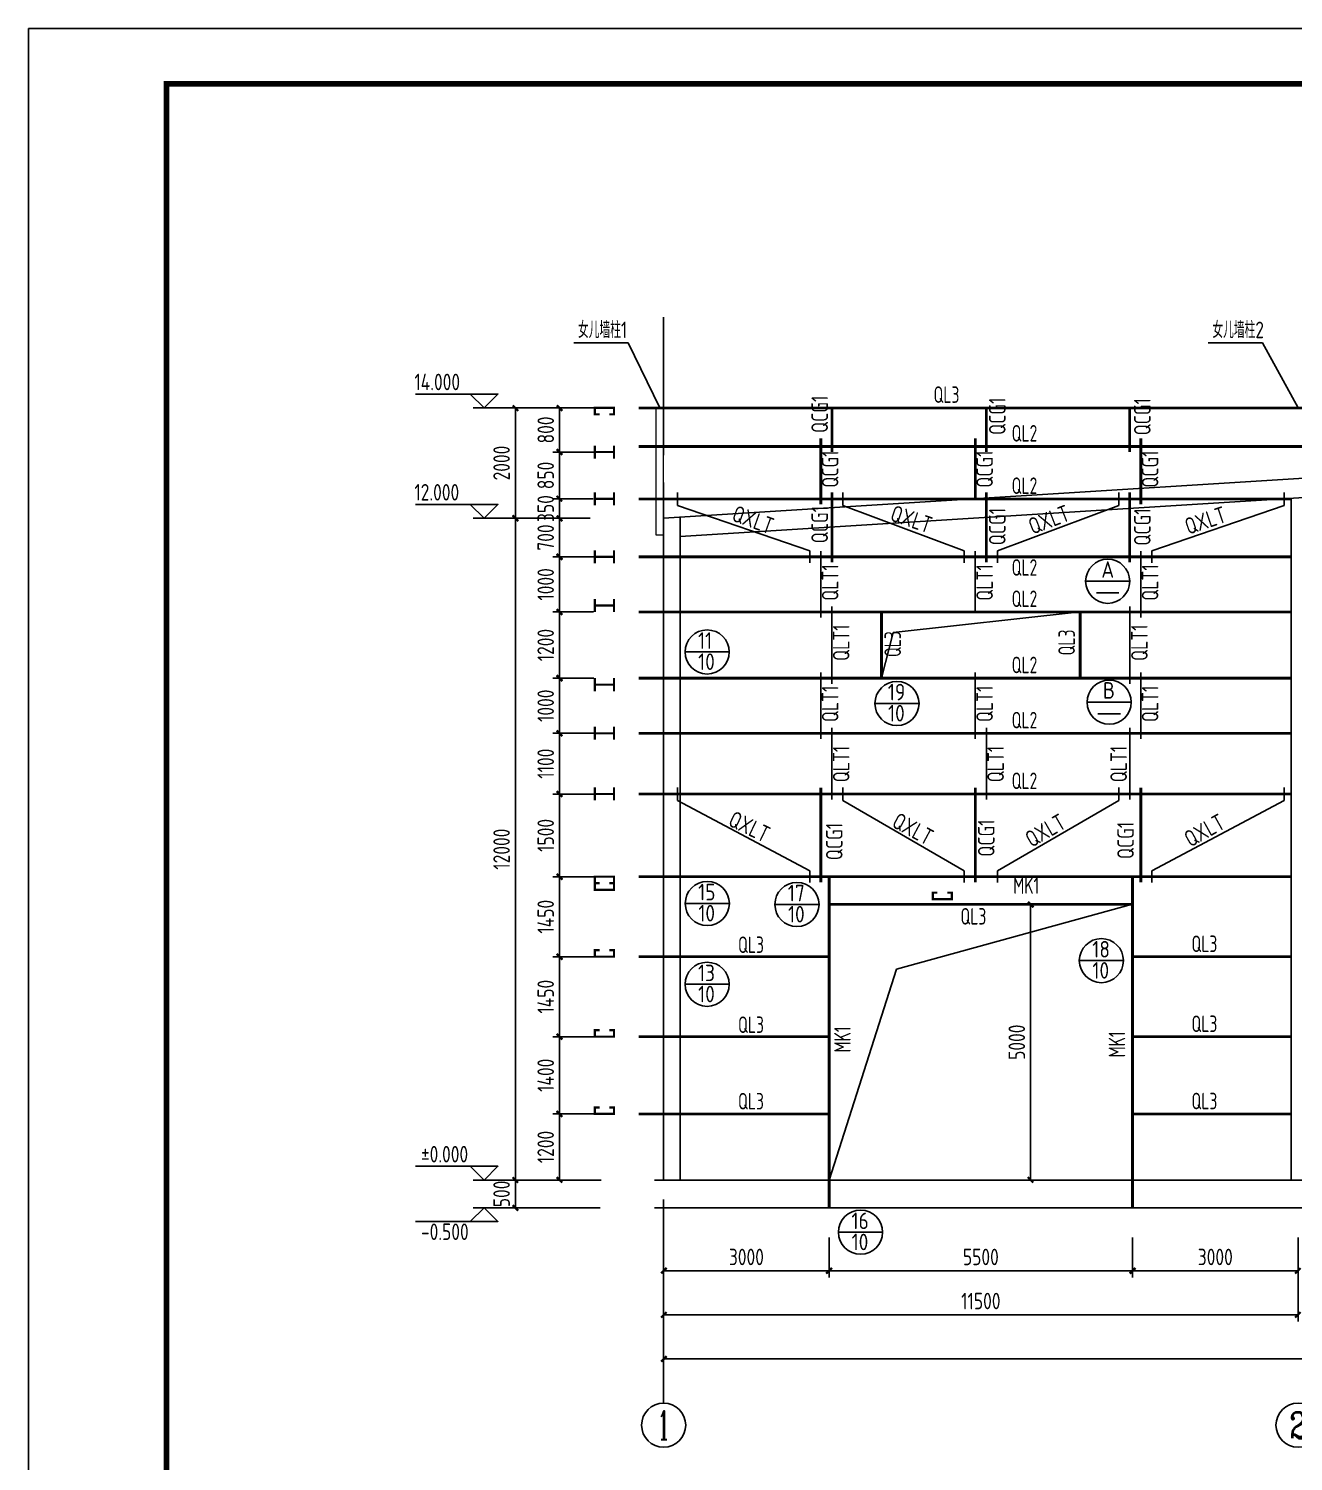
# Model space of a CAD drawing. Header units: millimetres. Extents: x 866309 to 879639, y 39442 to 44891.
# Drawn here: x 874148.2 to 874377.5, y 39782.9 to 40042.6 of the extents above; entities that cross this region are included whole.
import ezdxf
from ezdxf.enums import TextEntityAlignment as Align

# ---------------------------------------------------------------- set-up
doc = ezdxf.new("R2010")
doc.units = ezdxf.units.MM
doc.header["$LTSCALE"] = 1000
doc.header["$MEASUREMENT"] = 0
doc.linetypes.add('CENTER', pattern=[2, 1.25, -0.25, 0.25, -0.25])
doc.linetypes.add('DOTE', pattern=[2.42, 2, -0.2, 0.02, -0.2])
for name, color, linetype in [('1307', 7, 'Continuous'), ('1530', 253, 'Continuous'), ('1534', 7, 'Continuous'), ('AXIS', 3, 'Continuous'), ('AXIS_TEXT', 7, 'Continuous'), ('DIM', 7, 'Continuous'), ('DOTE', 1, 'DOTE'), ('M_Prof', 2, 'Continuous'), ('标注', 7, 'Continuous'), ('梁', 4, 'Continuous'), ('檩条', 34, 'Continuous'), ('索引符号标注', 253, 'Continuous')]:
    doc.layers.add(name, color=color, linetype=linetype)
doc.layers.add('零部件', color=3, linetype='Continuous', lineweight=5)
doc.styles.add('_TCH_AXIS', font='COMPLEX', dxfattribs={"bigfont": 'GBCBIG'})
doc.styles.add('COMPLEX', font='COMPLEX')
doc.styles.add('GBHZ', font='gbenor.shx', dxfattribs={"width": 0.9, "bigfont": 'gbcbig.shx'})
doc.dimstyles.new('Y100', dxfattribs={"dimscale": 0, "dimtxt": 3, "dimasz": 0.01, "dimexe": 1.2, "dimexo": 2, "dimgap": 1, "dimtad": 1, "dimdec": 0, "dimlfac": 100, "dimzin": 0, "dimdsep": 46, "dimtxsty": 'GBHZ', "dimblk": 'DX', "dimcen": 0.09, "dimdle": 1, "dimclrd": 7, "dimclre": 7, "dimclrt": 7, "dimadec": 0, "dimazin": 0, "dimtfac": 1, "dimtdec": 0, "dimtix": 1, "dimtmove": 2, "dimatfit": 3, "dimldrblk": 'DX', "dimfxl": 0, "dimtolj": 1, "dimtzin": 0, "dimarcsym": 0})

# ---------------------------------------------------------------- blocks, each defined once
blk = doc.blocks.new('DX')
at = {"color": 0, "linetype": 'ByBlock', "const_width": 40}
blk.add_lwpolyline([(-54, -51), (46, 49)], dxfattribs=at)
blk = doc.blocks.new('*D14')
at = {"layer": 'Defpoints', "color": 0, "transparency": 16777216}
for p in [(874319.44, 39883.87), (874329.85, 39883.87), (874319.44, 39833.87)]:
    blk.add_point(p, dxfattribs=at)
at = {"layer": '标注', "color": 7, "lineweight": -2, "transparency": 16777216}
for p, q in [((874321.44, 39883.87), (874331.05, 39883.87)), ((874329.85, 39833.88), (874329.85, 39883.86)), ((874321.44, 39833.87), (874331.05, 39833.87))]:
    blk.add_line(p, q, dxfattribs=at)
at = {"layer": '标注', "color": 7, "lineweight": -2, "transparency": 16777216, "xscale": 0.01, "yscale": 0.01, "zscale": 0.01}
for p, rotation in [((874329.85, 39883.87), 90), ((874329.85, 39833.87), 270)]:
    blk.add_blockref('DX', p, dxfattribs=dict(at, rotation=rotation))
at = {"layer": '标注', "color": 7, "transparency": 16777216, "insert": (874327.35, 39858.87), "char_height": 3, "attachment_point": 5, "rotation": 90, "style": 'GBHZ'}
blk.add_mtext('\\A1;5000', dxfattribs=at)
blk = doc.blocks.new('_AXISO')
blk.add_circle((0, 0), 0.5)
at = {"layer": 'AXIS_TEXT', "style": 'COMPLEX', "width": 1.041667}
blk.add_attdef('A', text='', height=0.56, dxfattribs=at).set_placement((-0.25, -0.28), (0.25, -0.28), align=Align.FIT)
blk = doc.blocks.new('*D3225')
at = {"layer": 'Defpoints', "color": 0, "transparency": 16777216}
for p in [(874263.33, 39825.44), (874378.33, 39825.44), (874378.33, 39809.44)]:
    blk.add_point(p, dxfattribs=at)
at = {"layer": 'dim', "color": 7, "lineweight": -2, "transparency": 16777216}
for p, q in [((874263.33, 39823.44), (874263.33, 39808.24)), ((874378.33, 39823.44), (874378.33, 39808.24)), ((874263.34, 39809.44), (874378.32, 39809.44))]:
    blk.add_line(p, q, dxfattribs=at)
at = {"layer": 'dim', "color": 7, "lineweight": -2, "transparency": 16777216, "xscale": 0.01, "yscale": 0.01, "zscale": 0.01, "rotation": 180}
blk.add_blockref('DX', (874263.33, 39809.44), dxfattribs=at)
at = {"layer": 'dim', "color": 7, "lineweight": -2, "transparency": 16777216, "xscale": 0.01, "yscale": 0.01, "zscale": 0.01}
blk.add_blockref('DX', (874378.33, 39809.44), dxfattribs=at)
at = {"layer": 'dim', "color": 7, "transparency": 16777216, "insert": (874320.83, 39811.94), "char_height": 3, "attachment_point": 5, "style": 'GBHZ'}
blk.add_mtext('\\A1;11500', dxfattribs=at)
blk = doc.blocks.new('*D3231')
at = {"layer": 'Defpoints', "color": 0, "transparency": 16777216}
for p in [(874263.33, 39825.44), (874742.33, 39825.44), (874263.33, 39801.44)]:
    blk.add_point(p, dxfattribs=at)
at = {"layer": 'dim', "color": 7, "lineweight": -2, "transparency": 16777216}
for p, q in [((874263.33, 39823.44), (874263.33, 39800.24)), ((874742.33, 39823.44), (874742.33, 39800.24)), ((874742.32, 39801.44), (874263.34, 39801.44))]:
    blk.add_line(p, q, dxfattribs=at)
at = {"layer": 'dim', "color": 7, "lineweight": -2, "transparency": 16777216, "xscale": 0.01, "yscale": 0.01, "zscale": 0.01, "rotation": 180}
blk.add_blockref('DX', (874263.33, 39801.44), dxfattribs=at)
at = {"layer": 'dim', "color": 7, "lineweight": -2, "transparency": 16777216, "xscale": 0.01, "yscale": 0.01, "zscale": 0.01}
blk.add_blockref('DX', (874742.33, 39801.44), dxfattribs=at)
at = {"layer": 'dim', "color": 7, "transparency": 16777216, "insert": (874502.83, 39803.94), "char_height": 3, "attachment_point": 5, "style": 'GBHZ'}
blk.add_mtext('\\A1;47000', dxfattribs=at)
blk = doc.blocks.new('*D3208')
at = {"layer": 'Defpoints', "color": 0, "transparency": 16777216}
for p in [(874251.99, 39953.87), (874236.45, 39833.87), (874253.99, 39833.87)]:
    blk.add_point(p, dxfattribs=at)
at = {"layer": 'dim', "color": 7, "lineweight": -2, "transparency": 16777216}
for p, q in [((874249.99, 39953.87), (874235.25, 39953.87)), ((874236.45, 39953.86), (874236.45, 39833.88)), ((874251.99, 39833.87), (874235.25, 39833.87))]:
    blk.add_line(p, q, dxfattribs=at)
at = {"layer": 'dim', "color": 7, "lineweight": -2, "transparency": 16777216, "xscale": 0.01, "yscale": 0.01, "zscale": 0.01}
for p, rotation in [((874236.45, 39953.87), 90), ((874236.45, 39833.87), 270)]:
    blk.add_blockref('DX', p, dxfattribs=dict(at, rotation=rotation))
at = {"layer": 'dim', "color": 7, "transparency": 16777216, "insert": (874233.95, 39893.87), "char_height": 3, "attachment_point": 5, "rotation": 90, "style": 'GBHZ'}
blk.add_mtext('\\A1;12000', dxfattribs=at)
blk = doc.blocks.new('*D3813')
at = {"layer": 'Defpoints', "color": 0, "transparency": 16777216}
for p in [(874236.45, 39833.87), (874253.99, 39833.87), (874253.82, 39828.87)]:
    blk.add_point(p, dxfattribs=at)
at = {"layer": 'dim', "color": 7, "lineweight": -2, "transparency": 16777216}
for p, q in [((874251.99, 39833.87), (874235.25, 39833.87)), ((874236.45, 39833.88), (874236.45, 39833.89)), ((874236.45, 39828.87), (874236.45, 39833.87)), ((874251.82, 39828.87), (874235.25, 39828.87)), ((874236.45, 39828.86), (874236.45, 39828.85))]:
    blk.add_line(p, q, dxfattribs=at)
at = {"layer": 'dim', "color": 7, "lineweight": -2, "transparency": 16777216, "xscale": 0.01, "yscale": 0.01, "zscale": 0.01}
for p, rotation in [((874236.45, 39833.87), 270), ((874236.45, 39828.87), 90)]:
    blk.add_blockref('DX', p, dxfattribs=dict(at, rotation=rotation))
at = {"layer": 'dim', "color": 7, "transparency": 16777216, "insert": (874233.95, 39831.37), "char_height": 3, "attachment_point": 5, "rotation": 90, "style": 'GBHZ'}
blk.add_mtext('\\A1;500', dxfattribs=at)
blk = doc.blocks.new('*D3814')
at = {"layer": 'Defpoints', "color": 0, "transparency": 16777216}
for p in [(874236.45, 39973.87), (874253.99, 39973.87), (874251.99, 39953.87)]:
    blk.add_point(p, dxfattribs=at)
at = {"layer": 'dim', "color": 7, "lineweight": -2, "transparency": 16777216}
for p, q in [((874251.99, 39973.87), (874235.25, 39973.87)), ((874236.45, 39953.88), (874236.45, 39973.86)), ((874249.99, 39953.87), (874235.25, 39953.87))]:
    blk.add_line(p, q, dxfattribs=at)
at = {"layer": 'dim', "color": 7, "lineweight": -2, "transparency": 16777216, "xscale": 0.01, "yscale": 0.01, "zscale": 0.01}
for p, rotation in [((874236.45, 39973.87), 90), ((874236.45, 39953.87), 270)]:
    blk.add_blockref('DX', p, dxfattribs=dict(at, rotation=rotation))
at = {"layer": 'dim', "color": 7, "transparency": 16777216, "insert": (874233.95, 39963.87), "char_height": 3, "attachment_point": 5, "rotation": 90, "style": 'GBHZ'}
blk.add_mtext('\\A1;2000', dxfattribs=at)
blk = doc.blocks.new('*D3815')
at = {"layer": 'Defpoints', "color": 0, "transparency": 16777216}
for p in [(874253.23, 39973.87), (874244.46, 39965.87), (874253.23, 39965.87)]:
    blk.add_point(p, dxfattribs=at)
at = {"layer": '标注', "color": 7, "lineweight": -2, "transparency": 16777216}
for p, q in [((874251.23, 39973.87), (874243.26, 39973.87)), ((874244.46, 39973.86), (874244.46, 39965.88)), ((874251.23, 39965.87), (874243.26, 39965.87))]:
    blk.add_line(p, q, dxfattribs=at)
at = {"layer": '标注', "color": 7, "lineweight": -2, "transparency": 16777216, "xscale": 0.01, "yscale": 0.01, "zscale": 0.01}
for p, rotation in [((874244.46, 39973.87), 90), ((874244.46, 39965.87), 270)]:
    blk.add_blockref('DX', p, dxfattribs=dict(at, rotation=rotation))
at = {"layer": '标注', "color": 7, "transparency": 16777216, "insert": (874241.96, 39969.87), "char_height": 3, "attachment_point": 5, "rotation": 90, "style": 'GBHZ'}
blk.add_mtext('\\A1;800', dxfattribs=at)
blk = doc.blocks.new('*D3818')
at = {"layer": 'Defpoints', "color": 0, "transparency": 16777216}
for p in [(874244.45, 39845.87), (874252.65, 39845.87), (874252.65, 39833.87)]:
    blk.add_point(p, dxfattribs=at)
at = {"layer": '标注', "color": 7, "lineweight": -2, "transparency": 16777216}
for p, q in [((874250.65, 39845.87), (874243.25, 39845.87)), ((874244.45, 39833.88), (874244.45, 39845.86)), ((874250.65, 39833.87), (874243.25, 39833.87))]:
    blk.add_line(p, q, dxfattribs=at)
at = {"layer": '标注', "color": 7, "lineweight": -2, "transparency": 16777216, "xscale": 0.01, "yscale": 0.01, "zscale": 0.01}
for p, rotation in [((874244.45, 39845.87), 90), ((874244.45, 39833.87), 270)]:
    blk.add_blockref('DX', p, dxfattribs=dict(at, rotation=rotation))
at = {"layer": '标注', "color": 7, "transparency": 16777216, "insert": (874241.95, 39839.87), "char_height": 3, "attachment_point": 5, "rotation": 90, "style": 'GBHZ'}
blk.add_mtext('\\A1;1200', dxfattribs=at)
blk = doc.blocks.new('*D3819')
at = {"layer": 'Defpoints', "color": 0, "transparency": 16777216}
for p in [(874252.65, 39859.87), (874244.45, 39845.87), (874252.65, 39845.87)]:
    blk.add_point(p, dxfattribs=at)
at = {"layer": '标注', "color": 7, "lineweight": -2, "transparency": 16777216}
for p, q in [((874250.65, 39859.87), (874243.25, 39859.87)), ((874244.45, 39859.86), (874244.45, 39845.88)), ((874250.65, 39845.87), (874243.25, 39845.87))]:
    blk.add_line(p, q, dxfattribs=at)
at = {"layer": '标注', "color": 7, "lineweight": -2, "transparency": 16777216, "xscale": 0.01, "yscale": 0.01, "zscale": 0.01}
for p, rotation in [((874244.45, 39859.87), 90), ((874244.45, 39845.87), 270)]:
    blk.add_blockref('DX', p, dxfattribs=dict(at, rotation=rotation))
at = {"layer": '标注', "color": 7, "transparency": 16777216, "insert": (874241.95, 39852.87), "char_height": 3, "attachment_point": 5, "rotation": 90, "style": 'GBHZ'}
blk.add_mtext('\\A1;1400', dxfattribs=at)
blk = doc.blocks.new('*D3820')
at = {"layer": 'Defpoints', "color": 0, "transparency": 16777216}
for p in [(874244.45, 39888.87), (874252.65, 39888.87), (874252.65, 39874.37)]:
    blk.add_point(p, dxfattribs=at)
at = {"layer": '标注', "color": 7, "lineweight": -2, "transparency": 16777216}
for p, q in [((874250.65, 39888.87), (874243.25, 39888.87)), ((874244.45, 39874.38), (874244.45, 39888.86)), ((874250.65, 39874.37), (874243.25, 39874.37))]:
    blk.add_line(p, q, dxfattribs=at)
at = {"layer": '标注', "color": 7, "lineweight": -2, "transparency": 16777216, "xscale": 0.01, "yscale": 0.01, "zscale": 0.01}
for p, rotation in [((874244.45, 39888.87), 90), ((874244.45, 39874.37), 270)]:
    blk.add_blockref('DX', p, dxfattribs=dict(at, rotation=rotation))
at = {"layer": '标注', "color": 7, "transparency": 16777216, "insert": (874241.95, 39881.62), "char_height": 3, "attachment_point": 5, "rotation": 90, "style": 'GBHZ'}
blk.add_mtext('\\A1;1450', dxfattribs=at)
blk = doc.blocks.new('*D3821')
at = {"layer": 'Defpoints', "color": 0, "transparency": 16777216}
for p in [(874252.65, 39903.87), (874244.45, 39888.87), (874252.65, 39888.87)]:
    blk.add_point(p, dxfattribs=at)
at = {"layer": '标注', "color": 7, "lineweight": -2, "transparency": 16777216}
for p, q in [((874250.65, 39903.87), (874243.25, 39903.87)), ((874244.45, 39903.86), (874244.45, 39888.88)), ((874250.65, 39888.87), (874243.25, 39888.87))]:
    blk.add_line(p, q, dxfattribs=at)
at = {"layer": '标注', "color": 7, "lineweight": -2, "transparency": 16777216, "xscale": 0.01, "yscale": 0.01, "zscale": 0.01}
for p, rotation in [((874244.45, 39903.87), 90), ((874244.45, 39888.87), 270)]:
    blk.add_blockref('DX', p, dxfattribs=dict(at, rotation=rotation))
at = {"layer": '标注', "color": 7, "transparency": 16777216, "insert": (874241.95, 39896.37), "char_height": 3, "attachment_point": 5, "rotation": 90, "style": 'GBHZ'}
blk.add_mtext('\\A1;1500', dxfattribs=at)
blk = doc.blocks.new('*D3822')
at = {"layer": 'Defpoints', "color": 0, "transparency": 16777216}
for p in [(874244.45, 39874.37), (874252.65, 39874.37), (874252.65, 39859.87)]:
    blk.add_point(p, dxfattribs=at)
at = {"layer": '标注', "color": 7, "lineweight": -2, "transparency": 16777216}
for p, q in [((874250.65, 39874.37), (874243.25, 39874.37)), ((874244.45, 39859.88), (874244.45, 39874.36)), ((874250.65, 39859.87), (874243.25, 39859.87))]:
    blk.add_line(p, q, dxfattribs=at)
at = {"layer": '标注', "color": 7, "lineweight": -2, "transparency": 16777216, "xscale": 0.01, "yscale": 0.01, "zscale": 0.01}
for p, rotation in [((874244.45, 39874.37), 90), ((874244.45, 39859.87), 270)]:
    blk.add_blockref('DX', p, dxfattribs=dict(at, rotation=rotation))
at = {"layer": '标注', "color": 7, "transparency": 16777216, "insert": (874241.95, 39867.12), "char_height": 3, "attachment_point": 5, "rotation": 90, "style": 'GBHZ'}
blk.add_mtext('\\A1;1450', dxfattribs=at)
blk = doc.blocks.new('*D3823')
at = {"layer": 'Defpoints', "color": 0, "transparency": 16777216}
for p in [(874252.59, 39914.87), (874244.45, 39903.87), (874252.65, 39903.87)]:
    blk.add_point(p, dxfattribs=at)
at = {"layer": '标注', "color": 7, "lineweight": -2, "transparency": 16777216}
for p, q in [((874250.59, 39914.87), (874243.25, 39914.87)), ((874244.45, 39914.86), (874244.45, 39903.88)), ((874250.65, 39903.87), (874243.25, 39903.87))]:
    blk.add_line(p, q, dxfattribs=at)
at = {"layer": '标注', "color": 7, "lineweight": -2, "transparency": 16777216, "xscale": 0.01, "yscale": 0.01, "zscale": 0.01}
for p, rotation in [((874244.45, 39914.87), 90), ((874244.45, 39903.87), 270)]:
    blk.add_blockref('DX', p, dxfattribs=dict(at, rotation=rotation))
at = {"layer": '标注', "color": 7, "transparency": 16777216, "insert": (874241.95, 39909.37), "char_height": 3, "attachment_point": 5, "rotation": 90, "style": 'GBHZ'}
blk.add_mtext('\\A1;1100', dxfattribs=at)
blk = doc.blocks.new('*D3826')
at = {"layer": 'Defpoints', "color": 0, "transparency": 16777216}
for p in [(874244.45, 39924.87), (874252.65, 39924.87), (874252.59, 39914.87)]:
    blk.add_point(p, dxfattribs=at)
at = {"layer": '标注', "color": 7, "lineweight": -2, "transparency": 16777216}
for p, q in [((874250.65, 39924.87), (874243.25, 39924.87)), ((874244.45, 39914.88), (874244.45, 39924.86)), ((874250.59, 39914.87), (874243.25, 39914.87))]:
    blk.add_line(p, q, dxfattribs=at)
at = {"layer": '标注', "color": 7, "lineweight": -2, "transparency": 16777216, "xscale": 0.01, "yscale": 0.01, "zscale": 0.01}
for p, rotation in [((874244.45, 39924.87), 90), ((874244.45, 39914.87), 270)]:
    blk.add_blockref('DX', p, dxfattribs=dict(at, rotation=rotation))
at = {"layer": '标注', "color": 7, "transparency": 16777216, "insert": (874241.95, 39919.87), "char_height": 3, "attachment_point": 5, "rotation": 90, "style": 'GBHZ'}
blk.add_mtext('\\A1;1000', dxfattribs=at)
blk = doc.blocks.new('*D3827')
at = {"layer": 'Defpoints', "color": 0, "transparency": 16777216}
for p in [(874252.59, 39936.87), (874244.45, 39924.87), (874252.65, 39924.87)]:
    blk.add_point(p, dxfattribs=at)
at = {"layer": '标注', "color": 7, "lineweight": -2, "transparency": 16777216}
for p, q in [((874250.59, 39936.87), (874243.25, 39936.87)), ((874244.45, 39936.86), (874244.45, 39924.88)), ((874250.65, 39924.87), (874243.25, 39924.87))]:
    blk.add_line(p, q, dxfattribs=at)
at = {"layer": '标注', "color": 7, "lineweight": -2, "transparency": 16777216, "xscale": 0.01, "yscale": 0.01, "zscale": 0.01}
for p, rotation in [((874244.45, 39936.87), 90), ((874244.45, 39924.87), 270)]:
    blk.add_blockref('DX', p, dxfattribs=dict(at, rotation=rotation))
at = {"layer": '标注', "color": 7, "transparency": 16777216, "insert": (874241.95, 39930.87), "char_height": 3, "attachment_point": 5, "rotation": 90, "style": 'GBHZ'}
blk.add_mtext('\\A1;1200', dxfattribs=at)
blk = doc.blocks.new('*D3828')
at = {"layer": 'Defpoints', "color": 0, "transparency": 16777216}
for p in [(874244.45, 39946.87), (874252.64, 39946.87), (874252.59, 39936.87)]:
    blk.add_point(p, dxfattribs=at)
at = {"layer": '标注', "color": 7, "lineweight": -2, "transparency": 16777216}
for p, q in [((874250.64, 39946.87), (874243.25, 39946.87)), ((874244.45, 39936.88), (874244.45, 39946.86)), ((874250.59, 39936.87), (874243.25, 39936.87))]:
    blk.add_line(p, q, dxfattribs=at)
at = {"layer": '标注', "color": 7, "lineweight": -2, "transparency": 16777216, "xscale": 0.01, "yscale": 0.01, "zscale": 0.01}
for p, rotation in [((874244.45, 39946.87), 90), ((874244.45, 39936.87), 270)]:
    blk.add_blockref('DX', p, dxfattribs=dict(at, rotation=rotation))
at = {"layer": '标注', "color": 7, "transparency": 16777216, "insert": (874241.95, 39941.87), "char_height": 3, "attachment_point": 5, "rotation": 90, "style": 'GBHZ'}
blk.add_mtext('\\A1;1000', dxfattribs=at)
blk = doc.blocks.new('*D3829')
at = {"layer": 'Defpoints', "color": 0, "transparency": 16777216}
for p in [(874251.99, 39953.87), (874244.45, 39946.87), (874252.64, 39946.87)]:
    blk.add_point(p, dxfattribs=at)
at = {"layer": '标注', "color": 7, "lineweight": -2, "transparency": 16777216}
for p, q in [((874249.99, 39953.87), (874243.25, 39953.87)), ((874244.45, 39953.86), (874244.45, 39946.88)), ((874250.64, 39946.87), (874243.25, 39946.87))]:
    blk.add_line(p, q, dxfattribs=at)
at = {"layer": '标注', "color": 7, "lineweight": -2, "transparency": 16777216, "xscale": 0.01, "yscale": 0.01, "zscale": 0.01}
for p, rotation in [((874244.45, 39953.87), 90), ((874244.45, 39946.87), 270)]:
    blk.add_blockref('DX', p, dxfattribs=dict(at, rotation=rotation))
at = {"layer": '标注', "color": 7, "transparency": 16777216, "insert": (874241.95, 39950.37), "char_height": 3, "attachment_point": 5, "rotation": 90, "style": 'GBHZ'}
blk.add_mtext('\\A1;700', dxfattribs=at)
blk = doc.blocks.new('*D3830')
at = {"layer": 'Defpoints', "color": 0, "transparency": 16777216}
for p in [(874244.45, 39965.87), (874253.23, 39965.87), (874252.58, 39957.37)]:
    blk.add_point(p, dxfattribs=at)
at = {"layer": '标注', "color": 7, "lineweight": -2, "transparency": 16777216}
for p, q in [((874251.23, 39965.87), (874243.25, 39965.87)), ((874244.45, 39957.38), (874244.45, 39965.86)), ((874250.58, 39957.37), (874243.25, 39957.37))]:
    blk.add_line(p, q, dxfattribs=at)
at = {"layer": '标注', "color": 7, "lineweight": -2, "transparency": 16777216, "xscale": 0.01, "yscale": 0.01, "zscale": 0.01}
for p, rotation in [((874244.45, 39965.87), 90), ((874244.45, 39957.37), 270)]:
    blk.add_blockref('DX', p, dxfattribs=dict(at, rotation=rotation))
at = {"layer": '标注', "color": 7, "transparency": 16777216, "insert": (874241.95, 39961.62), "char_height": 3, "attachment_point": 5, "rotation": 90, "style": 'GBHZ'}
blk.add_mtext('\\A1;850', dxfattribs=at)
blk = doc.blocks.new('*D3831')
at = {"layer": 'Defpoints', "color": 0, "transparency": 16777216}
for p in [(874244.45, 39957.37), (874252.58, 39957.37), (874251.99, 39953.87)]:
    blk.add_point(p, dxfattribs=at)
at = {"layer": 'DOTE', "color": 7, "lineweight": -2, "transparency": 16777216}
for p, q in [((874250.58, 39957.37), (874243.25, 39957.37)), ((874244.45, 39957.38), (874244.45, 39957.39)), ((874244.45, 39953.87), (874244.45, 39957.37)), ((874249.99, 39953.87), (874243.25, 39953.87)), ((874244.45, 39953.86), (874244.45, 39953.85))]:
    blk.add_line(p, q, dxfattribs=at)
at = {"layer": 'DOTE', "color": 7, "lineweight": -2, "transparency": 16777216, "xscale": 0.01, "yscale": 0.01, "zscale": 0.01}
for p, rotation in [((874244.45, 39957.37), 270), ((874244.45, 39953.87), 90)]:
    blk.add_blockref('DX', p, dxfattribs=dict(at, rotation=rotation))
at = {"layer": 'DOTE', "color": 7, "transparency": 16777216, "insert": (874241.95, 39955.62), "char_height": 3, "attachment_point": 5, "rotation": 90, "style": 'GBHZ'}
blk.add_mtext('\\A1;350', dxfattribs=at)
blk = doc.blocks.new('*D3915')
at = {"layer": 'Defpoints', "color": 0, "transparency": 16777216}
for p in [(874263.33, 39825.44), (874293.33, 39825.44), (874293.33, 39817.44)]:
    blk.add_point(p, dxfattribs=at)
at = {"layer": 'dim', "color": 7, "lineweight": -2, "transparency": 16777216}
for p, q in [((874263.33, 39823.44), (874263.33, 39816.24)), ((874293.33, 39823.44), (874293.33, 39816.24)), ((874263.34, 39817.44), (874293.32, 39817.44))]:
    blk.add_line(p, q, dxfattribs=at)
at = {"layer": 'dim', "color": 7, "lineweight": -2, "transparency": 16777216, "xscale": 0.01, "yscale": 0.01, "zscale": 0.01, "rotation": 180}
blk.add_blockref('DX', (874263.33, 39817.44), dxfattribs=at)
at = {"layer": 'dim', "color": 7, "lineweight": -2, "transparency": 16777216, "xscale": 0.01, "yscale": 0.01, "zscale": 0.01}
blk.add_blockref('DX', (874293.33, 39817.44), dxfattribs=at)
at = {"layer": 'dim', "color": 7, "transparency": 16777216, "insert": (874278.33, 39819.94), "char_height": 3, "attachment_point": 5, "style": 'GBHZ'}
blk.add_mtext('\\A1;3000', dxfattribs=at)
blk = doc.blocks.new('*D3916')
at = {"layer": 'Defpoints', "color": 0, "transparency": 16777216}
for p in [(874293.33, 39825.44), (874348.33, 39825.44), (874293.33, 39817.44)]:
    blk.add_point(p, dxfattribs=at)
at = {"layer": 'dim', "color": 7, "lineweight": -2, "transparency": 16777216}
for p, q in [((874293.33, 39823.44), (874293.33, 39816.24)), ((874348.33, 39823.44), (874348.33, 39816.24)), ((874348.32, 39817.44), (874293.34, 39817.44))]:
    blk.add_line(p, q, dxfattribs=at)
at = {"layer": 'dim', "color": 7, "lineweight": -2, "transparency": 16777216, "xscale": 0.01, "yscale": 0.01, "zscale": 0.01, "rotation": 180}
blk.add_blockref('DX', (874293.33, 39817.44), dxfattribs=at)
at = {"layer": 'dim', "color": 7, "lineweight": -2, "transparency": 16777216, "xscale": 0.01, "yscale": 0.01, "zscale": 0.01}
blk.add_blockref('DX', (874348.33, 39817.44), dxfattribs=at)
at = {"layer": 'dim', "color": 7, "transparency": 16777216, "insert": (874320.83, 39819.94), "char_height": 3, "attachment_point": 5, "style": 'GBHZ'}
blk.add_mtext('\\A1;5500', dxfattribs=at)
blk = doc.blocks.new('*D3917')
at = {"layer": 'Defpoints', "color": 0, "transparency": 16777216}
for p in [(874348.33, 39825.44), (874378.33, 39825.44), (874348.33, 39817.44)]:
    blk.add_point(p, dxfattribs=at)
at = {"layer": 'dim', "color": 7, "lineweight": -2, "transparency": 16777216}
for p, q in [((874348.33, 39823.44), (874348.33, 39816.24)), ((874378.33, 39823.44), (874378.33, 39816.24)), ((874378.32, 39817.44), (874348.34, 39817.44))]:
    blk.add_line(p, q, dxfattribs=at)
at = {"layer": 'dim', "color": 7, "lineweight": -2, "transparency": 16777216, "xscale": 0.01, "yscale": 0.01, "zscale": 0.01, "rotation": 180}
blk.add_blockref('DX', (874348.33, 39817.44), dxfattribs=at)
at = {"layer": 'dim', "color": 7, "lineweight": -2, "transparency": 16777216, "xscale": 0.01, "yscale": 0.01, "zscale": 0.01}
blk.add_blockref('DX', (874378.33, 39817.44), dxfattribs=at)
at = {"layer": 'dim', "color": 7, "transparency": 16777216, "insert": (874363.33, 39819.94), "char_height": 3, "attachment_point": 5, "style": 'GBHZ'}
blk.add_mtext('\\A1;3000', dxfattribs=at)

msp = doc.modelspace()

# ---------------------------------------------------------------- linework, layer by layer
for p, q in [((874148.221, 39448.627), (874148.221, 40042.627)), ((874148.221, 40042.627), (874148.221, 39448.627))]:
    msp.add_line(p, q)
at = {"color": 0}
for p, q in [((874989.221, 40042.627), (874148.221, 40042.627)), ((874148.221, 40042.627), (874989.221, 40042.627))]:
    msp.add_line(p, q, dxfattribs=at)
at = {"color": 0, "const_width": 1}
msp.add_lwpolyline([(874979.221, 39458.627), (874173.221, 39458.627), (874173.221, 40032.627), (874979.221, 40032.627)], close=True, dxfattribs=at)
at = {"layer": '1530'}
for p, q in [((874235.248, 39973.872), (874228.776, 39973.872)), ((874235.248, 39953.872), (874228.776, 39953.872)), ((874235.248, 39833.872), (874228.776, 39833.872)), ((874235.248, 39828.872), (874228.776, 39828.872))]:
    msp.add_line(p, q, dxfattribs=at)
at = {"layer": '1534'}
for points in [[(874228.276, 39976.372), (874230.776, 39973.872), (874233.276, 39976.372), (874218.343, 39976.372)], [(874228.276, 39956.372), (874230.776, 39953.872), (874233.276, 39956.372), (874218.343, 39956.372)], [(874228.276, 39836.372), (874230.776, 39833.872), (874233.276, 39836.372), (874218.343, 39836.372)], [(874228.276, 39826.372), (874230.776, 39828.872), (874233.276, 39826.372), (874218.343, 39826.372)]]:
    msp.add_lwpolyline(points, dxfattribs=at)
at = {"layer": 'AXIS', "color": 0}
msp.add_line((874263.328, 39825.442), (874263.328, 39793.442), dxfattribs=at)
at = {"layer": 'DOTE', "linetype": 'CENTER', "ltscale": 0.02}
for p, q in [((874263.328, 39990.324), (874263.328, 39825.442)), ((874263.328, 39833.872), (874263.328, 39959.549))]:
    msp.add_line(p, q, dxfattribs=at)
at = {"layer": 'M_Prof'}
for p, q in [((874263.328, 39953.872), (874493.828, 39968.266)), ((874266.328, 39950.552), (874490.828, 39964.571)), ((874377.078, 39833.872), (874377.078, 39957.484)), ((874266.328, 39954.059), (874266.328, 39833.872)), ((874263.328, 39953.872), (874263.328, 39833.872)), ((874753.407, 39833.872), (874261.675, 39833.872)), ((874262.328, 39833.872), (874264.328, 39833.872)), ((874379.328, 39833.872), (874377.328, 39833.872)), ((874753.407, 39828.872), (874261.675, 39828.872))]:
    msp.add_line(p, q, dxfattribs=at)
at = {"layer": '梁'}
for p, q in [((874256.916, 39985.656), (874247.036, 39985.656)), ((874262.628, 39973.872), (874256.916, 39985.656)), ((874371.916, 39985.656), (874362.036, 39985.656)), ((874378.328, 39973.872), (874371.916, 39985.656))]:
    msp.add_line(p, q, dxfattribs=at)
at = {"layer": '梁', "color": 61, "linetype": 'ByBlock', "ltscale": 0.8, "const_width": 0.4}
for points in [[(874251.703, 39972.693), (874250.85, 39972.693), (874250.85, 39973.872), (874254.32, 39973.872), (874254.32, 39972.693), (874253.467, 39972.693)], [(874250.85, 39967.051), (874250.85, 39965.872), (874254.32, 39965.872), (874254.32, 39967.051)], [(874250.85, 39964.693), (874250.85, 39965.872), (874254.32, 39965.872), (874254.32, 39964.693)], [(874250.85, 39958.551), (874250.85, 39957.372), (874254.32, 39957.372), (874254.32, 39958.551)], [(874250.85, 39956.193), (874250.85, 39957.372), (874254.32, 39957.372), (874254.32, 39956.193)], [(874250.85, 39948.052), (874250.85, 39946.873), (874254.32, 39946.873), (874254.32, 39948.052)], [(874250.85, 39945.694), (874250.85, 39946.873), (874254.32, 39946.873), (874254.32, 39945.694)], [(874250.85, 39939.232), (874250.85, 39938.053), (874254.32, 39938.053), (874254.32, 39939.232)], [(874250.85, 39936.874), (874250.85, 39938.053), (874254.32, 39938.053), (874254.32, 39936.874)], [(874250.85, 39924.873), (874250.85, 39923.694), (874254.32, 39923.694), (874254.32, 39924.873)], [(874250.85, 39922.514), (874250.85, 39923.694), (874254.32, 39923.694), (874254.32, 39922.514)], [(874250.85, 39916.051), (874250.85, 39914.872), (874254.32, 39914.872), (874254.32, 39916.051)], [(874250.85, 39913.693), (874250.85, 39914.872), (874254.32, 39914.872), (874254.32, 39913.693)], [(874250.85, 39905.051), (874250.85, 39903.872), (874254.32, 39903.872), (874254.32, 39905.051)], [(874250.85, 39902.693), (874250.85, 39903.872), (874254.32, 39903.872), (874254.32, 39902.693)], [(874251.703, 39887.693), (874250.85, 39887.693), (874250.85, 39888.872), (874254.32, 39888.872), (874254.32, 39887.693), (874253.467, 39887.693)], [(874251.703, 39887.693), (874250.85, 39887.693), (874250.85, 39886.513), (874254.32, 39886.513), (874254.32, 39887.693), (874253.467, 39887.693)], [(874312.966, 39885.983), (874312.114, 39885.983), (874312.114, 39884.803), (874315.583, 39884.803), (874315.583, 39885.983), (874314.731, 39885.983)], [(874251.703, 39875.551), (874250.85, 39875.551), (874250.85, 39874.372), (874254.32, 39874.372), (874254.32, 39875.551), (874253.467, 39875.551)], [(874251.703, 39861.051), (874250.85, 39861.051), (874250.85, 39859.872), (874254.32, 39859.872), (874254.32, 39861.051), (874253.467, 39861.051)], [(874251.703, 39847.051), (874250.85, 39847.051), (874250.85, 39845.872), (874254.32, 39845.872), (874254.32, 39847.051), (874253.467, 39847.051)]]:
    msp.add_lwpolyline(points, dxfattribs=at)
at = {"layer": '檩条', "color": 4}
for p, q in [((874293.828, 39973.872), (874293.828, 39968.198)), ((874321.828, 39973.872), (874321.828, 39968.198)), ((874347.828, 39973.872), (874347.828, 39968.198)), ((874293.828, 39958.372), (874293.828, 39948.198)), ((874321.828, 39958.372), (874321.828, 39948.198)), ((874347.828, 39958.372), (874347.828, 39948.198)), ((874291.828, 39935.872), (874291.828, 39947.873)), ((874319.828, 39936.873), (874319.828, 39947.873)), ((874349.828, 39935.872), (874349.828, 39947.873)), ((874293.828, 39923.873), (874293.828, 39937.873)), ((874304.943, 39933.126), (874338.826, 39936.873)), ((874347.828, 39923.873), (874347.828, 39937.873)), ((874302.826, 39924.873), (874304.943, 39933.126)), ((874291.828, 39913.872), (874291.828, 39925.873)), ((874319.828, 39913.872), (874319.828, 39925.873)), ((874349.828, 39913.872), (874349.828, 39925.873)), ((874293.828, 39902.872), (874293.828, 39915.872)), ((874321.828, 39902.872), (874321.828, 39915.872)), ((874347.828, 39902.872), (874347.828, 39915.872)), ((874291.828, 39904.872), (874291.828, 39890.197)), ((874319.828, 39904.872), (874319.828, 39890.197)), ((874349.828, 39904.872), (874349.828, 39890.197)), ((874305.552, 39872.106), (874348.328, 39883.872)), ((874293.328, 39833.872), (874305.552, 39872.106))]:
    msp.add_line(p, q, dxfattribs=at)
at = {"layer": '檩条', "color": 4, "linetype": 'ByBlock'}
for p, q in [((874265.828, 39958.547), (874265.828, 39956.197)), ((874295.828, 39958.547), (874295.828, 39956.197)), ((874345.828, 39958.547), (874345.828, 39956.197)), ((874375.828, 39958.547), (874375.828, 39956.197)), ((874265.828, 39956.197), (874289.828, 39947.943)), ((874295.828, 39956.197), (874317.828, 39947.943)), ((874345.828, 39956.197), (874323.828, 39947.943)), ((874375.828, 39956.197), (874351.828, 39947.943)), ((874289.828, 39947.943), (874289.828, 39945.803)), ((874317.828, 39947.943), (874317.828, 39945.803)), ((874323.828, 39947.943), (874323.828, 39945.803)), ((874351.828, 39947.943), (874351.828, 39945.803)), ((874265.828, 39905.047), (874265.828, 39902.697)), ((874295.828, 39905.047), (874295.828, 39902.697)), ((874345.828, 39905.047), (874345.828, 39902.697)), ((874375.828, 39905.047), (874375.828, 39902.697)), ((874265.828, 39902.697), (874289.828, 39889.942)), ((874295.828, 39902.697), (874317.828, 39889.942)), ((874345.828, 39902.697), (874323.828, 39889.942)), ((874375.828, 39902.697), (874351.828, 39889.942)), ((874289.828, 39889.942), (874289.828, 39887.802)), ((874317.828, 39889.942), (874317.828, 39887.802)), ((874323.828, 39889.942), (874323.828, 39887.802)), ((874351.828, 39889.942), (874351.828, 39887.802))]:
    msp.add_line(p, q, dxfattribs=at)
at = {"layer": '檩条', "color": 4, "const_width": 0.5}
for points in [[(874258.828, 39973.872), (874377.628, 39973.872)], [(874380.728, 39973.872), (874258.828, 39973.872)], [(874293.828, 39973.872), (874293.828, 39965.873)], [(874321.828, 39973.872), (874321.828, 39965.873)], [(874347.828, 39973.872), (874347.828, 39965.873)], [(874380.728, 39966.873), (874258.828, 39966.873)], [(874291.828, 39956.371), (874291.828, 39968.372)], [(874319.828, 39957.372), (874319.828, 39968.372)], [(874349.828, 39956.371), (874349.828, 39968.372)], [(874377.078, 39957.372), (874258.828, 39957.372)], [(874293.828, 39958.546), (874293.828, 39945.873)], [(874321.828, 39958.546), (874321.828, 39945.873)], [(874347.828, 39958.546), (874347.828, 39945.873)], [(874377.078, 39946.873), (874258.828, 39946.873)], [(874377.078, 39936.873), (874258.828, 39936.873)], [(874302.826, 39924.873), (874302.826, 39936.873)], [(874338.826, 39924.873), (874338.826, 39936.873)], [(874377.078, 39924.873), (874258.828, 39924.873)], [(874377.078, 39914.872), (874258.828, 39914.872)], [(874291.828, 39905.046), (874291.828, 39887.872)], [(874319.828, 39905.046), (874319.828, 39887.872)], [(874349.828, 39905.046), (874349.828, 39887.872)], [(874377.078, 39903.872), (874258.828, 39903.872)], [(874293.328, 39883.872), (874348.328, 39883.872)], [(874258.828, 39874.372), (874293.328, 39874.372)], [(874348.328, 39874.372), (874377.078, 39874.372)], [(874293.328, 39859.872), (874258.828, 39859.872)], [(874348.328, 39859.872), (874377.078, 39859.872)]]:
    msp.add_lwpolyline(points, dxfattribs=at)
at = {"layer": '檩条', "color": 1, "const_width": 0.5}
for points in [[(874258.828, 39888.872), (874377.078, 39888.872)], [(874293.328, 39828.872), (874293.328, 39888.872)], [(874348.328, 39828.872), (874348.328, 39888.872)]]:
    msp.add_lwpolyline(points, dxfattribs=at)
at = {"layer": '檩条', "color": 4, "linetype": 'ByBlock', "const_width": 0.5}
for points in [[(874293.328, 39845.872), (874258.828, 39845.872)], [(874348.328, 39845.872), (874377.078, 39845.872)]]:
    msp.add_lwpolyline(points, dxfattribs=at)
at = {"layer": '索引符号标注'}
for p, q in [((874339.821, 39942.437), (874347.821, 39942.437)), ((874341.773, 39940.363), (874345.869, 39940.363)), ((874267.203, 39929.623), (874275.203, 39929.623)), ((874301.628, 39920.282), (874309.628, 39920.282)), ((874340.108, 39920.504), (874348.108, 39920.504)), ((874342.06, 39918.43), (874346.156, 39918.43)), ((874267.241, 39884.025), (874275.241, 39884.025)), ((874283.495, 39883.847), (874291.495, 39883.847)), ((874338.68, 39873.656), (874346.68, 39873.656)), ((874267.203, 39869.371), (874275.203, 39869.371)), ((874295.032, 39824.421), (874303.032, 39824.421))]:
    msp.add_line(p, q, dxfattribs=at)
for centre in [(874343.821, 39942.437), (874271.203, 39929.623), (874305.628, 39920.282), (874344.108, 39920.504), (874271.241, 39884.025), (874287.495, 39883.847), (874342.68, 39873.656), (874271.203, 39869.371), (874299.032, 39824.421)]:
    msp.add_circle(centre, 4, dxfattribs=at)
at = {"layer": '零部件'}
msp.add_lwpolyline([(874261.928, 39950.872), (874263.328, 39950.872), (874263.328, 39973.872), (874261.928, 39973.872)], close=True, dxfattribs=at)

# ---------------------------------------------------------------- block references
at = {"layer": 'AXIS', "color": 0}
ref = msp.add_blockref('_AXISO', (874263.328, 39789.442), dxfattribs=dict(at, xscale=8, yscale=8, zscale=8))
ref.add_attrib('A', '1', dxfattribs={"layer": 'AXIS_TEXT', "color": 0, "height": 5.147, "style": '_TCH_AXIS'}).set_placement((874262.225, 39786.869), (874264.431, 39786.869), align=Align.FIT)
ref = msp.add_blockref('_AXISO', (874378.328, 39789.442), dxfattribs=dict(at, xscale=8, yscale=8, zscale=8))
ref.add_attrib('A', '2', dxfattribs={"layer": 'AXIS_TEXT', "color": 0, "height": 4.659, "style": '_TCH_AXIS'}).set_placement((874376.775, 39787.113), (874379.881, 39787.113), align=Align.FIT)

# ---------------------------------------------------------------- texts
at = {"layer": '1307', "style": 'GBHZ', "width": 0.8}
for s, p in [('QL3', (874312.247, 39974.777)), ('QL2', (874326.408, 39967.768)), ('QL2', (874326.408, 39958.267)), ('QL2', (874326.408, 39943.441)), ('QL2', (874326.408, 39937.769)), ('QL2', (874326.408, 39925.769)), ('QL2', (874326.408, 39915.767)), ('QL2', (874326.408, 39904.767)), ('MK1', (874326.702, 39885.76)), ('QL3', (874317.128, 39880.193)), ('QL3', (874276.814, 39875.042)), ('QL3', (874359.003, 39875.209)), ('QL3', (874276.814, 39860.542)), ('QL3', (874359.003, 39860.709)), ('QL3', (874276.814, 39846.675)), ('QL3', (874359.003, 39846.709))]:
    msp.add_text(s, height=3, dxfattribs=at).set_placement(p)
at = {"layer": '1307', "style": 'GBHZ'}
for s, rotation, width, p in [('QCG1', 90, 0.9, (874293.112, 39969.328)), ('QCG1', 90, 0.9, (874325.311, 39968.969)), ('QCG1', 90, 0.9, (874351.601, 39968.894)), ('QCG1', 90, 0.9, (874295.01, 39959.394)), ('QCG1', 90, 0.9, (874323.01, 39959.394)), ('QCG1', 90, 0.9, (874353.01, 39959.394)), ('QXLT', 340.07762, 0.9, (874275.487, 39953.472)), ('QCG1', 90, 0.9, (874293.112, 39949.328)), ('QXLT', 341.41801, 0.9, (874304.187, 39953.493)), ('QCG1', 90, 0.9, (874325.311, 39948.969)), ('QXLT', 21.23485, 0.9, (874330.205, 39950.845)), ('QCG1', 90, 0.9, (874351.601, 39948.894)), ('QXLT', 18.6527, 0.9, (874358.446, 39950.841)), ('QLT1', 90, 0.9, (874295.01, 39938.895)), ('QLT1', 90, 0.9, (874323.01, 39938.895)), ('QLT1', 90, 0.9, (874353.01, 39938.895)), ('QLT1', 90, 0.9, (874297.01, 39927.994)), ('QL3', 90, 0.8, (874337.878, 39928.989)), ('QLT1', 90, 0.9, (874351.072, 39927.994)), ('QL3', 90, 0.8, (874306.351, 39928.695)), ('QLT1', 90, 0.9, (874295.01, 39916.895)), ('QLT1', 90, 0.9, (874323.01, 39916.895)), ('QLT1', 90, 0.9, (874353.01, 39916.895)), ('QLT1', 90, 0.9, (874297.01, 39905.993)), ('QLT1', 90, 0.9, (874325.01, 39905.993)), ('QLT1', 90, 0.9, (874347.312, 39905.993)), ('QXLT', 334.44072, 0.9, (874274.808, 39898.231)), ('QXLT', 331.76662, 0.9, (874304.482, 39898.014)), ('QXLT', 30.1228, 0.9, (874330.022, 39894.067)), ('QXLT', 29.23889, 0.9, (874358.803, 39894.122)), ('QCG1', 90, 0.9, (874295.759, 39891.866)), ('QCG1', 90, 0.9, (874323.311, 39892.499)), ('QCG1', 90, 0.9, (874348.563, 39892.074)), ('MK1', 90, 0.8, (874297.237, 39857.016)), ('MK1', 90, 0.8, (874347.008, 39856.114))]:
    msp.add_text(s, height=3, rotation=rotation, dxfattribs=dict(at, width=width)).set_placement(p)
at = {"layer": '1534', "style": 'GBHZ', "width": 0.9}
for s, p in [('女儿墙柱1', (874247.809, 39986.511)), ('女儿墙柱2', (874362.809, 39986.511)), ('14.000', (874218.141, 39977.072)), ('12.000', (874218.141, 39957.072)), ('%%P0.000', (874219.341, 39837.072)), ('-0.500', (874219.341, 39823.005))]:
    msp.add_text(s, height=3, dxfattribs=at).set_placement(p)
at = {"layer": '索引符号标注', "style": 'GBHZ'}
for s, p in [('A', (874342.683, 39943.083)), ('11', (874269.551, 39930.188)), ('10', (874269.575, 39926.358)), ('19', (874303.975, 39920.847)), ('B', (874342.969, 39921.151)), ('10', (874304, 39917.017)), ('15', (874269.589, 39884.59)), ('17', (874285.842, 39884.413)), ('10', (874269.613, 39880.76)), ('10', (874285.867, 39880.583)), ('18', (874341.027, 39874.221)), ('13', (874269.551, 39869.937)), ('10', (874341.052, 39870.391)), ('10', (874269.575, 39866.107)), ('16', (874297.379, 39824.986)), ('10', (874297.404, 39821.156))]:
    msp.add_text(s, height=3, dxfattribs=at).set_placement(p)

# ---------------------------------------------------------------- dimensions: what is measured, and where the dimension line sits
at = {"layer": 'dim'}
for base, p1, p2, angle, picture, middle in [((874236.448, 39973.872), (874251.988, 39953.872), (874253.988, 39973.872), 270, '*D3814', (874233.948, 39963.872)), ((874236.448, 39833.872), (874251.988, 39953.872), (874253.988, 39833.872), 90, '*D3208', (874233.948, 39893.872)), ((874236.448, 39833.872), (874253.821, 39828.872), (874253.988, 39833.872), 270, '*D3813', (874233.948, 39831.372)), ((874293.328, 39817.442), (874348.328, 39825.442), (874293.328, 39825.442), 180, '*D3916', (874320.828, 39819.942)), ((874348.328, 39817.442), (874378.328, 39825.442), (874348.328, 39825.442), 180, '*D3917', (874363.328, 39819.942))]:
    dim = msp.add_linear_dim(base=base, p1=p1, p2=p2, angle=angle, dimstyle='Y100', override={"dimscale": 1}, dxfattribs=at)
    dim.commit()
    dim.dimension.update_dxf_attribs({"geometry": picture, "text_midpoint": middle})
for base, p2, picture, middle in [((874378.328, 39809.442), (874378.328, 39825.442), '*D3225', (874320.828, 39811.942)), ((874293.328, 39817.442), (874293.328, 39825.442), '*D3915', (874278.328, 39819.942))]:
    dim = msp.add_linear_dim(base=base, p1=(874263.328, 39825.442), p2=p2, dimstyle='Y100', override={"dimscale": 1}, dxfattribs=at)
    dim.commit()
    dim.dimension.update_dxf_attribs({"geometry": picture, "text_midpoint": middle})
dim = msp.add_linear_dim(base=(874263.328, 39801.442), p1=(874742.328, 39825.442), p2=(874263.328, 39825.442), text='47000', dimstyle='Y100', override={"dimscale": 1}, dxfattribs=at)
dim.commit()
dim.dimension.update_dxf_attribs({"geometry": '*D3231', "text_midpoint": (874502.828, 39803.942)})
at = {"layer": 'DOTE'}
dim = msp.add_linear_dim(base=(874244.448, 39957.372), p1=(874251.988, 39953.872), p2=(874252.583, 39957.372), angle=90, dimstyle='Y100', override={"dimscale": 1, "dimfxl": 2}, dxfattribs=at)
dim.commit()
dim.dimension.update_dxf_attribs({"geometry": '*D3831', "text_midpoint": (874241.948, 39955.622)})
at = {"layer": '标注'}
for base, p1, p2, angle, picture, middle in [((874244.46, 39965.872), (874253.226, 39973.872), (874253.226, 39965.872), 90, '*D3815', (874241.96, 39969.872)), ((874244.448, 39965.872), (874252.583, 39957.372), (874253.226, 39965.872), 270, '*D3830', (874241.948, 39961.622)), ((874244.448, 39946.873), (874251.988, 39953.872), (874252.636, 39946.873), 90, '*D3829', (874241.948, 39950.372)), ((874244.448, 39946.873), (874252.585, 39936.874), (874252.636, 39946.873), 270, '*D3828', (874241.948, 39941.873)), ((874244.448, 39924.873), (874252.585, 39936.874), (874252.646, 39924.873), 90, '*D3827', (874241.948, 39930.873)), ((874244.448, 39924.873), (874252.585, 39914.872), (874252.646, 39924.873), 270, '*D3826', (874241.948, 39919.872)), ((874244.448, 39903.872), (874252.585, 39914.872), (874252.654, 39903.872), 90, '*D3823', (874241.948, 39909.372)), ((874244.448, 39888.872), (874252.654, 39903.872), (874252.654, 39888.872), 270, '*D3821', (874241.948, 39896.372)), ((874244.448, 39888.872), (874252.654, 39874.372), (874252.654, 39888.872), 90, '*D3820', (874241.948, 39881.622)), ((874329.849, 39883.872), (874319.443, 39833.872), (874319.443, 39883.872), 90, '*D14', (874327.349, 39858.872)), ((874244.448, 39874.372), (874252.654, 39859.872), (874252.654, 39874.372), 90, '*D3822', (874241.948, 39867.122)), ((874244.448, 39845.872), (874252.654, 39859.872), (874252.654, 39845.872), 270, '*D3819', (874241.948, 39852.872)), ((874244.448, 39845.872), (874252.654, 39833.872), (874252.654, 39845.872), 90, '*D3818', (874241.948, 39839.872))]:
    dim = msp.add_linear_dim(base=base, p1=p1, p2=p2, angle=angle, dimstyle='Y100', override={"dimscale": 1}, dxfattribs=at)
    dim.commit()
    dim.dimension.update_dxf_attribs({"geometry": picture, "text_midpoint": middle})

doc.saveas('drawing.dxf')
